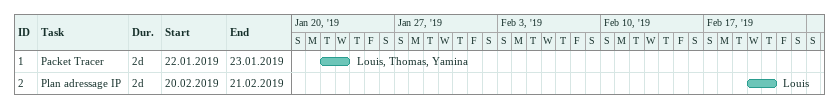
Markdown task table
| ID | Task | Duration | Start | Finish | Resources |
|---|---|---|---|---|---|
| 1 | Packet Tracer | 2d | 2019-01-22 | 2019-01-23 | Louis, Thomas, Yamina |
| 2 | Plan adressage IP | 2d | 2019-02-20 | 2019-02-21 | Louis |
